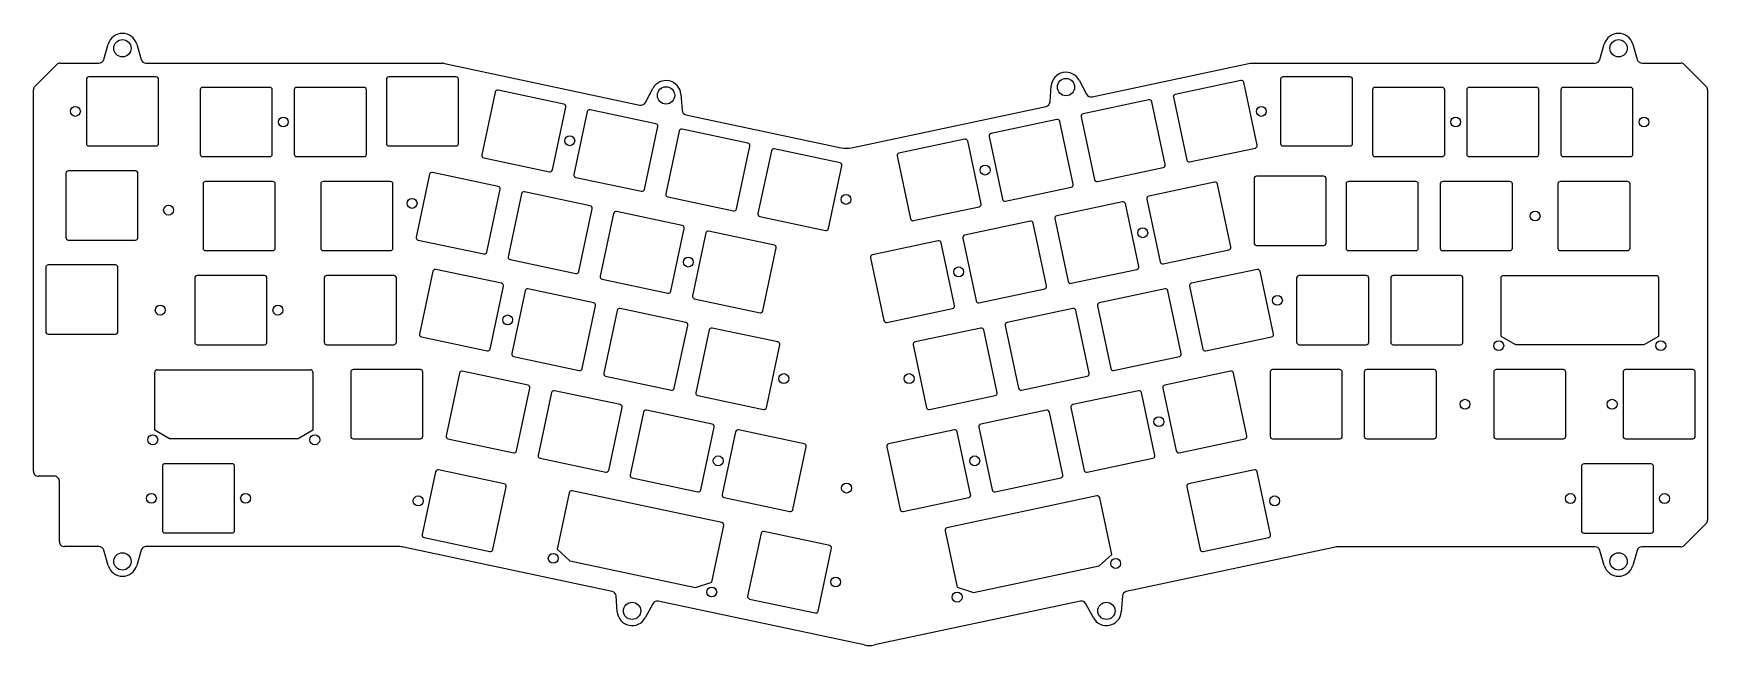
# Model space of a CAD drawing. Header units: millimetres. Extents: x -18 to 321, y -108 to 16.
import ezdxf

# ---------------------------------------------------------------- set-up
doc = ezdxf.new("R2010")
doc.units = ezdxf.units.MM
doc.layers.get('0').update_dxf_attribs({"linetype": 'CONTINUOUS'})
doc.layers.add('BLACK', color=7, linetype='CONTINUOUS')

msp = doc.modelspace()

# ---------------------------------------------------------------- linework, layer by layer
for points in [[(272.049999, 4.359999), (272.049999, -8.640001, 0.4142123908), (272.549999, -9.140001), (286.149999, -9.140001, 0.4142135624), (286.649999, -8.640001), (286.649999, 4.359999, 0.4142135624), (286.149999, 4.859999), (272.549999, 4.859999, 0.4142123908)], [(291.099999, 4.36), (291.099999, -8.64, 0.4142123908), (291.599999, -9.14), (305.199999, -9.14, 0.4142135624), (305.699999, -8.64), (305.699999, 4.36, 0.4142135624), (305.199999, 4.86), (291.599999, 4.86, 0.4142123908)], [(277.515, -52.79), (277.515, -65.79, 0.4142123908), (278.015, -66.29), (291.615, -66.29, 0.4142135624), (292.115, -65.79), (292.115, -52.79, 0.4142135624), (291.615, -52.29), (278.015, -52.29, 0.4142123908)], [(303.70875, -52.79), (303.70875, -65.79, 0.4142123908), (304.20875, -66.29), (317.80875, -66.29, 0.4142135624), (318.30875, -65.79), (318.30875, -52.79, 0.4142135624), (317.80875, -52.29), (304.20875, -52.29, 0.4142123908)], [(87.971325, -88.661985), (90.545665, -90.979872), (115.977503, -96.385575), (119.272049, -95.315159), (121.708358, -83.853225, 0.4142134406), (121.32324, -83.260196), (91.000664, -76.814933, 0.4142122946), (90.407635, -77.200051)], [(126.913212, -98.733235), (140.21602, -101.560834, 0.4142134406), (140.809049, -101.175716), (143.511901, -88.459797, 0.4142136842), (143.126784, -87.866767), (129.823976, -85.039168, 0.4142122946), (129.230947, -85.424286), (126.528095, -98.140205, 0.4142136842)]]:
    msp.add_lwpolyline(points, format="xyb", close=True)
for centre, radius in [((269.824964, -2.139992), 0.999998), ((307.925077, -2.139999), 0.999994), ((301.483747, -59.289881), 1.000002), ((87.180219, -90.49454), 0.999999), ((119.263487, -97.314049), 1)]:
    msp.add_circle(centre, radius)
at = {"layer": 'BLACK', "linetype": 'Continuous'}
for p, q in [((-3.78999, 10.500001), (-2.879991, 13.62)), ((2.880009, 13.62), (3.790009, 10.5)), ((298.988755, 10.499987), (299.898755, 13.619987)), ((305.658759, 13.62), (305.658667, 13.619973)), ((305.658759, 13.62), (306.568717, 10.500144)), ((298.988754, 10.499987), (298.988755, 10.499987)), ((-17.717099, 5.072892), (-13.302881, 9.48711)), ((-12.595782, 9.78), (-4.749992, 9.78)), ((6.800009, 7), (-6.799991, 7)), ((4.750009, 9.78), (64.713909, 9.78)), ((67.510009, 7), (53.910009, 7)), ((64.921882, 9.758137), (104.737821, 1.294997)), ((196.223038, 2.975471), (228.235829, 9.78)), ((228.235829, 9.78), (298.028709, 9.78)), ((248.470009, 7), (234.870009, 7)), ((298.028709, 9.78), (298.028709, 9.779954)), ((307.528909, 9.78), (315.374409, 9.78)), ((316.086256, 9.482503), (320.495884, 5.072875)), ((-18.009991, -72.87), (-18.009991, 4.365789)), ((-7.299991, 6.499999), (-7.299991, -6.499999)), ((7.300009, -6.5), (7.300009, 6.5)), ((15.720008, 4.36), (15.720008, -8.64)), ((29.820009, 4.860001), (16.220009, 4.860001)), ((30.320008, -8.64), (30.320008, 4.36)), ((34.770008, 4.36), (34.770008, -8.64)), ((48.870009, 4.860001), (35.270009, 4.860001)), ((49.370008, -8.64), (49.370008, 4.36)), ((53.410008, 6.5), (53.410008, -6.5)), ((68.010008, -6.5), (68.010008, 6.5)), ((68.010009, 6.5), (68.010008, 6.5)), ((75.420965, 3.91575), (72.718123, -8.80012)), ((75.420966, 3.91575), (75.420965, 3.91575)), ((89.316778, 1.473236), (76.01137, 4.301388)), ((105.826497, 1.799588), (107.365338, 4.662289)), ((112.999469, 3.464717), (113.240898, 0.223697)), ((187.719914, 1.904124), (187.961337, 5.145062)), ((193.603493, 6.327843), (195.136835, 3.475368)), ((226.366061, 6.280839), (213.063222, 3.453234)), ((213.063223, 3.453227), (213.063222, 3.453234)), ((229.661922, -6.820257), (226.959052, 5.895749)), ((234.370008, 6.5), (234.370008, -6.5)), ((248.970008, -6.5), (248.970008, 6.5)), ((248.970009, 6.5), (248.970008, 6.5)), ((253.000008, 4.36), (253.000008, -8.64)), ((267.100009, 4.86), (253.500009, 4.86)), ((267.600008, -8.64), (267.600008, 4.36)), ((267.600009, 4.36), (267.600008, 4.36)), ((320.788759, 4.3658), (320.788759, -82.7538)), ((86.999052, -11.835749), (89.701893, 0.880121)), ((89.316778, 1.473235), (89.316778, 1.473236)), ((89.701865, 0.880127), (89.701939, 0.880112)), ((94.647785, 0.340066), (94.6478, 0.34014)), ((107.950475, -2.487477), (94.647791, 0.340095)), ((104.737823, 1.295006), (104.737821, 1.294997)), ((113.240953, 0.223701), (113.240898, 0.223697)), ((147.56704, -7.36668), (186.930591, 1.000301)), ((186.930579, 1.000358), (186.930591, 1.000301)), ((187.719913, 1.904124), (187.719914, 1.904124)), ((207.732364, 2.320125), (194.429543, -0.507476)), ((208.325334, 1.935045), (208.325338, 1.935046)), ((211.028208, -10.78096), (208.325338, 1.935046)), ((212.678095, 2.860257), (212.678094, 2.860257)), ((212.678094, 2.860257), (215.380957, -9.855715)), ((94.054663, -0.045029), (91.349581, -12.771444)), ((94.054664, -0.045029), (94.054663, -0.045029)), ((105.632767, -15.796452), (108.336519, -3.076298)), ((114.030215, -0.680161), (114.030215, -0.680162)), ((114.030215, -0.680162), (145.475488, -7.364061)), ((189.098667, -1.640589), (175.792753, -4.468848)), ((189.098667, -1.64059), (189.098667, -1.640589)), ((189.691618, -2.025658), (189.691623, -2.025657)), ((192.394489, -14.741643), (189.691623, -2.025657)), ((194.044405, -1.100562), (194.044404, -1.100562)), ((194.044404, -1.100562), (196.747246, -13.816432)), ((194.429547, -0.507496), (194.429543, -0.507476)), ((53.41001, -6.5), (53.410008, -6.5)), ((112.688379, -4.005732), (109.985529, -16.72164)), ((113.281481, -3.62065), (113.281498, -3.620574)), ((126.584247, -6.448208), (113.281488, -3.620619)), ((170.464833, -5.601333), (157.155886, -8.430237)), ((173.760774, -18.702346), (171.056768, -5.980998)), ((175.410689, -5.061266), (178.113534, -17.77715)), ((234.37001, -6.5), (234.370008, -6.5)), ((-6.799991, -7), (6.800009, -7)), ((16.220009, -9.139999), (29.820009, -9.139999)), ((35.270009, -9.139999), (48.870009, -9.139999)), ((53.910009, -7), (67.510009, -7)), ((72.71815, -8.800126), (72.718076, -8.800109)), ((73.103239, -9.393238), (73.103239, -9.393239)), ((73.103239, -9.393239), (86.40606, -12.22084)), ((124.266482, -19.757156), (126.969352, -7.041149)), ((126.969301, -7.041138), (126.969352, -7.041149)), ((131.322089, -7.966456), (128.618291, -20.686828)), ((131.32209, -7.966456), (131.322089, -7.966456)), ((131.915107, -7.581391), (131.915122, -7.581321)), ((145.217944, -10.408923), (131.915122, -7.581321)), ((145.47549, -7.364052), (145.475488, -7.364061)), ((147.56704, -7.366679), (147.56704, -7.36668)), ((156.776975, -9.021969), (156.776974, -9.021969)), ((156.776974, -9.021969), (159.47982, -21.737859)), ((215.380963, -9.855714), (215.380957, -9.855715)), ((215.973957, -10.240839), (229.276794, -7.413234)), ((229.276792, -7.413226), (229.276794, -7.413234)), ((229.661921, -6.820257), (229.661922, -6.820257)), ((234.870009, -7), (248.470009, -7)), ((253.00001, -8.64), (253.000008, -8.64)), ((253.500009, -9.14), (267.100009, -9.14)), ((-11.459991, -12.55), (-11.459991, -25.549998)), ((2.640009, -12.049999), (-10.95999, -12.049999)), ((3.140009, -25.55), (3.140009, -12.55)), ((62.140965, -12.73425), (59.438123, -25.45012)), ((62.140966, -12.73425), (62.140965, -12.73425)), ((76.036778, -15.176764), (62.731562, -12.348653)), ((91.737012, -13.353969), (105.039757, -16.181554)), ((142.900197, -23.717859), (145.603047, -11.00195)), ((145.217944, -10.408924), (145.217944, -10.408923)), ((145.602965, -11.001933), (145.603047, -11.00195)), ((197.34026, -14.201553), (210.643083, -11.373951)), ((210.643083, -11.373951), (210.643075, -11.373915)), ((211.028207, -10.78096), (211.028208, -10.78096)), ((243.110009, -13.129999), (229.510009, -13.129999)), ((16.320008, -14.69), (16.320008, -27.69)), ((30.420009, -14.189999), (16.820009, -14.189999)), ((30.920008, -27.69), (30.920008, -14.69)), ((40.132508, -14.69), (40.132508, -27.69)), ((54.232509, -14.189999), (40.632509, -14.189999)), ((54.732508, -27.69), (54.732508, -14.69)), ((73.719052, -28.485749), (76.421893, -15.769879)), ((76.036778, -15.176765), (76.036778, -15.176764)), ((76.421893, -15.769879), (76.42194, -15.769889)), ((80.774663, -16.695029), (78.069581, -29.421444)), ((81.367785, -16.309934), (81.3678, -16.309859)), ((94.670475, -19.137477), (81.367791, -16.309905)), ((105.632766, -15.796452), (105.632767, -15.796452)), ((109.985538, -16.721642), (109.985529, -16.72164)), ((178.706564, -18.162268), (192.012298, -15.334046)), ((196.747246, -13.816432), (196.747252, -13.816431)), ((197.34026, -14.201552), (197.34026, -14.201553)), ((221.00606, -14.32916), (207.703223, -17.156765)), ((221.00606, -14.329161), (221.00606, -14.32916)), ((224.301923, -27.430257), (221.599053, -14.714251)), ((229.010008, -13.63), (229.010008, -26.63)), ((243.610008, -26.63), (243.610008, -13.63)), ((247.640008, -14.69), (247.640008, -27.69)), ((261.740009, -14.189999), (248.140009, -14.189999)), ((262.240008, -27.69), (262.240008, -14.69)), ((266.690009, -14.69), (266.690009, -27.69)), ((280.790009, -14.19), (267.190009, -14.19)), ((281.290009, -27.69), (281.290009, -14.69)), ((290.510008, -14.69), (290.510008, -27.69)), ((304.610009, -14.19), (291.010009, -14.19)), ((305.110008, -27.69), (305.110008, -14.69)), ((305.110009, -14.69), (305.110008, -14.69)), ((92.352767, -32.446452), (95.056519, -19.726298)), ((100.001481, -20.27065), (100.001498, -20.270574)), ((113.304247, -23.098209), (100.001488, -20.270619)), ((110.370654, -17.314672), (123.673454, -20.142269)), ((123.673453, -20.142273), (123.673454, -20.142269)), ((160.072867, -22.122983), (173.375659, -19.295387)), ((173.375655, -19.295367), (173.375659, -19.295387)), ((178.11354, -17.777149), (178.113534, -17.77715)), ((202.372364, -18.289875), (189.069543, -21.117476)), ((205.668208, -31.39096), (202.965338, -18.674954)), ((207.318096, -17.749743), (207.318095, -17.749743)), ((207.318095, -17.749743), (210.020958, -30.465714)), ((207.703223, -17.156765), (207.703225, -17.156774)), ((99.408378, -20.655732), (96.705529, -33.37164)), ((110.986482, -36.407156), (113.689353, -23.691149)), ((113.6893, -23.691138), (113.689353, -23.691149)), ((129.004351, -21.275386), (142.307151, -24.102984)), ((159.479828, -21.737858), (159.47982, -21.737859)), ((183.738667, -22.250589), (170.432753, -25.078848)), ((183.738667, -22.25059), (183.738667, -22.250589)), ((184.331618, -22.635658), (184.331623, -22.635657)), ((187.034489, -35.351643), (184.331623, -22.635657)), ((188.684405, -21.710562), (188.684404, -21.710562)), ((188.684404, -21.710562), (191.387246, -34.426432)), ((189.069547, -21.117497), (189.069543, -21.117476)), ((-10.959991, -26.049999), (2.640009, -26.049999)), ((2.640009, -26.05), (2.640009, -26.049999)), ((59.43815, -25.450126), (59.438076, -25.450109)), ((59.823239, -26.043238), (59.823239, -26.043239)), ((59.823239, -26.043239), (73.12606, -28.87084)), ((118.042089, -24.616456), (115.338314, -37.33672)), ((118.04209, -24.616456), (118.042089, -24.616456)), ((118.635107, -24.231391), (118.635122, -24.231321)), ((131.937944, -27.058923), (118.635122, -24.231321)), ((131.937944, -27.058924), (131.937944, -27.058923)), ((142.900196, -23.717859), (142.900197, -23.717859)), ((165.104833, -26.211333), (151.795886, -29.040237)), ((168.400774, -39.312346), (165.696768, -26.590998)), ((170.050689, -25.671266), (172.753534, -38.38715)), ((16.820009, -28.189999), (30.420009, -28.189999)), ((40.632509, -28.189999), (54.232509, -28.189999)), ((78.457012, -30.003969), (91.759757, -32.831554)), ((129.620197, -40.367859), (132.323047, -27.65195)), ((132.322965, -27.651933), (132.323047, -27.65195)), ((151.416975, -29.631969), (151.416974, -29.631969)), ((151.416974, -29.631969), (154.11982, -42.347859)), ((210.020958, -30.465714), (210.020964, -30.465713)), ((210.613957, -30.850838), (223.916795, -28.023233)), ((223.916795, -28.023233), (223.916794, -28.023226)), ((224.301922, -27.430257), (224.301923, -27.430257)), ((229.510009, -27.129999), (243.110009, -27.129999)), ((248.140009, -28.189999), (261.740009, -28.189999)), ((267.190009, -28.19), (280.790009, -28.19)), ((290.51001, -27.69), (290.510008, -27.69)), ((291.010009, -28.19), (304.610009, -28.19)), ((-15.52999, -31.6), (-15.52999, -44.599998)), ((-1.429991, -31.099999), (-15.029989, -31.099999)), ((-0.92999, -44.599997), (-0.92999, -31.6)), ((14.632508, -33.74), (14.632508, -46.74)), ((28.732509, -33.239999), (15.132509, -33.239999)), ((29.232508, -46.74), (29.232508, -33.74)), ((40.826258, -33.74), (40.826258, -46.746656)), ((41.326258, -33.239999), (41.326258, -33.240049)), ((54.926109, -33.239999), (41.326258, -33.239999)), ((55.426258, -46.74), (55.426258, -33.732988)), ((62.840965, -32.36425), (60.138123, -45.08012)), ((62.840966, -32.36425), (62.840965, -32.36425)), ((76.736778, -34.806764), (63.431562, -31.978653)), ((92.352766, -32.446452), (92.352767, -32.446452)), ((96.705538, -33.371642), (96.705529, -33.37164)), ((191.98026, -34.811553), (205.283083, -31.983951)), ((205.283075, -31.983915), (205.283083, -31.983951)), ((205.668207, -31.39096), (205.668208, -31.39096)), ((229.626061, -31.979161), (216.323223, -34.806766)), ((232.921923, -45.080257), (230.219053, -32.364251)), ((237.630008, -33.74), (237.630008, -46.74)), ((251.730009, -33.24), (238.130009, -33.24)), ((252.230008, -46.74), (252.230008, -33.74)), ((252.230009, -33.74), (252.230008, -33.74)), ((256.680009, -33.74), (256.680009, -46.74)), ((270.780009, -33.24), (257.180009, -33.24)), ((271.280009, -46.74), (271.280009, -33.74)), ((278.936259, -33.765), (278.936259, -45.483)), ((279.436259, -33.265), (279.436259, -33.26505)), ((310.436109, -33.265), (279.436259, -33.265)), ((310.936259, -45.483), (310.936259, -33.758128)), ((74.419052, -48.115749), (77.121893, -35.399879)), ((76.736778, -34.806765), (76.736778, -34.806764)), ((77.121893, -35.399879), (77.12194, -35.399889)), ((81.474663, -36.325029), (78.769581, -49.051444)), ((82.067785, -35.939934), (82.0678, -35.939859)), ((95.370475, -38.767477), (82.067791, -35.939905)), ((97.090654, -33.964672), (110.393454, -36.792269)), ((110.393453, -36.792273), (110.393454, -36.792269)), ((173.346564, -38.772268), (186.652298, -35.944046)), ((191.387252, -34.426431), (191.387246, -34.426432)), ((191.98026, -34.811552), (191.98026, -34.811553)), ((210.992364, -35.939875), (197.689543, -38.767476)), ((214.288208, -49.04096), (211.585338, -36.324954)), ((215.938096, -35.399743), (215.938095, -35.399743)), ((215.938095, -35.399743), (218.640958, -48.115715)), ((216.323223, -34.806766), (216.323225, -34.806774)), ((93.052767, -52.076452), (95.756519, -39.356298)), ((100.108379, -40.285732), (97.405529, -53.00164)), ((100.701488, -39.900619), (100.701498, -39.900574)), ((114.004247, -42.728208), (100.701488, -39.900619)), ((115.724351, -37.925386), (129.027151, -40.752984)), ((129.620196, -40.367859), (129.620197, -40.367859)), ((154.712867, -42.732983), (168.015659, -39.905387)), ((168.015655, -39.905367), (168.015659, -39.905387)), ((172.75354, -38.387149), (172.753534, -38.38715)), ((192.358667, -39.900589), (179.052753, -42.728848)), ((192.358667, -39.90059), (192.358667, -39.900589)), ((195.654489, -53.001643), (192.951623, -40.285657)), ((197.304405, -39.360562), (197.304404, -39.360562)), ((197.304404, -39.360562), (200.007246, -52.076432)), ((197.689547, -38.767497), (197.689543, -38.767476)), ((111.686482, -56.037156), (114.389352, -43.321149)), ((114.389301, -43.321138), (114.389352, -43.321149)), ((119.335122, -43.861321), (119.335107, -43.861391)), ((132.637944, -46.688923), (119.335122, -43.861321)), ((154.119828, -42.347858), (154.11982, -42.347859)), ((173.724833, -43.861333), (160.415886, -46.690237)), ((178.670689, -43.321266), (181.373534, -56.03715)), ((-15.02999, -45.099999), (-1.42999, -45.099999)), ((15.132509, -47.239999), (28.732509, -47.239999)), ((41.326409, -47.239999), (54.926258, -47.239999)), ((54.926258, -47.239999), (54.926258, -47.239949)), ((60.13815, -45.080126), (60.138076, -45.080109)), ((60.523239, -45.673238), (60.523239, -45.673239)), ((60.523239, -45.673239), (73.82606, -48.50084)), ((118.742089, -44.246456), (116.038314, -56.96672)), ((118.74209, -44.246456), (118.742089, -44.246456)), ((130.320197, -59.997859), (133.023047, -47.28195)), ((132.637944, -46.688924), (132.637944, -46.688923)), ((133.023047, -47.28195), (133.022965, -47.281933)), ((160.036975, -47.281969), (160.036974, -47.281969)), ((160.036974, -47.281969), (162.73982, -59.997859)), ((177.020774, -56.962346), (174.316768, -44.240998)), ((219.233957, -48.500839), (232.536795, -45.673234)), ((232.536795, -45.673234), (232.536793, -45.673226)), ((232.921922, -45.080257), (232.921923, -45.080257)), ((237.63001, -46.74), (237.630008, -46.74)), ((238.130009, -47.24), (251.730009, -47.24)), ((257.180009, -47.24), (270.780009, -47.24)), ((278.936259, -45.483), (281.936259, -47.215)), ((281.936259, -47.215), (307.936259, -47.215)), ((307.936259, -47.215), (310.936259, -45.483)), ((79.157012, -49.633969), (92.459757, -52.461554)), ((200.60026, -52.461553), (213.903083, -49.633951)), ((213.903075, -49.633915), (213.903083, -49.633951)), ((214.288207, -49.04096), (214.288208, -49.04096)), ((218.640958, -48.115715), (218.640963, -48.115714)), ((6.530008, -64.532999), (6.530008, -52.815)), ((7.030009, -52.314999), (38.030009, -52.314999)), ((38.530008, -52.815), (38.530008, -64.532999)), ((46.186258, -52.79), (46.186258, -65.796656)), ((46.686258, -52.289999), (46.686258, -52.290049)), ((60.286109, -52.289999), (46.686258, -52.289999)), ((60.786258, -65.79), (60.786258, -52.782988)), ((68.190965, -52.97425), (65.488123, -65.69012)), ((68.190966, -52.97425), (68.190965, -52.97425)), ((82.086778, -55.416764), (68.781562, -52.588653)), ((93.052766, -52.076452), (93.052767, -52.076452)), ((97.405538, -53.001642), (97.405529, -53.00164)), ((97.790654, -53.594672), (111.093454, -56.422269)), ((181.966564, -56.422268), (195.272298, -53.594046)), ((200.007252, -52.076431), (200.007246, -52.076432)), ((200.60026, -52.461552), (200.60026, -52.461553)), ((224.26606, -52.58916), (210.963222, -55.416765)), ((224.26606, -52.589161), (224.26606, -52.58916)), ((227.561922, -65.690257), (224.859052, -52.974251)), ((232.270009, -52.79), (232.270009, -65.79)), ((246.370009, -52.29), (232.770009, -52.29)), ((246.870009, -65.79), (246.870009, -52.79)), ((251.320009, -52.79), (251.320009, -65.79)), ((265.420009, -52.29), (251.820009, -52.29)), ((265.920009, -65.79), (265.920009, -52.79)), ((79.769052, -68.725749), (82.471893, -56.009879)), ((82.086778, -55.416765), (82.086778, -55.416764)), ((82.471865, -56.009873), (82.47194, -56.009889)), ((86.824663, -56.935029), (84.119581, -69.661444)), ((86.824664, -56.935029), (86.824663, -56.935029)), ((87.417785, -56.549934), (87.4178, -56.54986)), ((100.720475, -59.377477), (87.417791, -56.549905)), ((111.093453, -56.422273), (111.093454, -56.422269)), ((116.424351, -57.555386), (129.727151, -60.382984)), ((163.332867, -60.382983), (176.635659, -57.555387)), ((176.635655, -57.555367), (176.635659, -57.555387)), ((181.373534, -56.03715), (181.37354, -56.037149)), ((205.632364, -56.549875), (192.329543, -59.377476)), ((208.928208, -69.65096), (206.225338, -56.934954)), ((210.578095, -56.009743), (210.578094, -56.009743)), ((210.578094, -56.009743), (213.280957, -68.725714)), ((210.963224, -55.416773), (210.963222, -55.416765)), ((98.402767, -72.686452), (101.106519, -59.966298)), ((105.458379, -60.895732), (102.755529, -73.61164)), ((106.051488, -60.510619), (106.051498, -60.510574)), ((119.354247, -63.338208), (106.051488, -60.510619)), ((130.320196, -59.997859), (130.320197, -59.997859)), ((162.739828, -59.997858), (162.73982, -59.997859)), ((186.998667, -60.510589), (173.692753, -63.338848)), ((186.998667, -60.51059), (186.998667, -60.510589)), ((190.294489, -73.611643), (187.591623, -60.895657)), ((191.944405, -59.970562), (191.944404, -59.970562)), ((191.944404, -59.970562), (194.647246, -72.686432)), ((192.329547, -59.377497), (192.329543, -59.377476)), ((117.036482, -76.647156), (119.739352, -63.931149)), ((119.739301, -63.931138), (119.739352, -63.931149)), ((173.310689, -63.931266), (176.013534, -76.64715)), ((9.530008, -66.264999), (6.530008, -64.532999)), ((35.530008, -66.264999), (9.530008, -66.264999)), ((38.530008, -64.532999), (35.530008, -66.264999)), ((46.686409, -66.289999), (60.286258, -66.289999)), ((60.286258, -66.289999), (60.286258, -66.289949)), ((65.488123, -65.69012), (65.488076, -65.690109)), ((65.873239, -66.283238), (65.873239, -66.283239)), ((65.873239, -66.283239), (79.17606, -69.11084)), ((124.092089, -64.856456), (121.390197, -77.567864)), ((124.09209, -64.856456), (124.092089, -64.856456)), ((124.685107, -64.471391), (124.685122, -64.471321)), ((137.987944, -67.298923), (124.685122, -64.471321)), ((137.987944, -67.298924), (137.987944, -67.298923)), ((168.364833, -64.471333), (155.055886, -67.300237)), ((171.660774, -77.572346), (168.956768, -64.850998)), ((213.873957, -69.110838), (227.176794, -66.283233)), ((227.176792, -66.283226), (227.176794, -66.283233)), ((227.561921, -65.690257), (227.561922, -65.690257)), ((232.770009, -66.29), (246.370009, -66.29)), ((251.820009, -66.29), (265.420009, -66.29)), ((84.507012, -70.243969), (97.809757, -73.071554)), ((135.670197, -80.607859), (138.373047, -67.89195)), ((138.372965, -67.891933), (138.373047, -67.89195)), ((154.676975, -67.891969), (154.676974, -67.891969)), ((154.676974, -67.891969), (157.37982, -80.607859)), ((195.24026, -73.071553), (208.543083, -70.243951)), ((208.543075, -70.243915), (208.543083, -70.243951)), ((208.928207, -69.65096), (208.928208, -69.65096)), ((213.280963, -68.725713), (213.280957, -68.725714)), ((-13.759991, -73.87), (-17.009993, -73.87)), ((8.086258, -71.84004), (8.086258, -84.846656)), ((22.186109, -71.339999), (8.586299, -71.339999)), ((22.686258, -84.84), (22.686258, -71.832988)), ((63.380965, -72.96425), (60.678123, -85.68012)), ((63.380966, -72.96425), (63.380965, -72.96425)), ((77.276778, -75.406764), (63.971562, -72.578653)), ((98.402766, -72.686452), (98.402767, -72.686452)), ((102.755538, -73.611642), (102.755529, -73.61164)), ((103.140654, -74.204672), (116.443454, -77.032269)), ((176.606564, -77.032268), (189.912298, -74.204046)), ((194.647252, -72.686431), (194.647246, -72.686432)), ((195.24026, -73.071552), (195.24026, -73.071553)), ((229.076061, -72.579161), (215.773222, -75.406766)), ((232.371922, -85.680257), (229.669052, -72.964251)), ((295.265609, -71.888), (295.265609, -84.888)), ((309.365609, -71.387999), (295.765609, -71.387999)), ((295.765609, -71.388), (295.765609, -71.387999)), ((309.865609, -84.888), (309.865609, -71.888)), ((-12.759991, -87.12), (-12.759991, -74.87)), ((74.959052, -88.715749), (77.661893, -75.999879)), ((77.276778, -75.406765), (77.276778, -75.406764)), ((77.661893, -75.999879), (77.66194, -75.999889)), ((116.443453, -77.032273), (116.443454, -77.032269)), ((197.181164, -77.854777), (166.858536, -84.300051)), ((176.013534, -76.64715), (176.01354, -76.647149)), ((215.388095, -75.999743), (215.388094, -75.999743)), ((215.388094, -75.999743), (218.090957, -88.715715)), ((215.773222, -75.406766), (215.773223, -75.406773)), ((121.774351, -78.165386), (135.077151, -80.992984)), ((135.670196, -80.607859), (135.670197, -80.607859)), ((157.379828, -80.607858), (157.37982, -80.607859)), ((157.972867, -80.992983), (171.275659, -78.165387)), ((171.275655, -78.165367), (171.275659, -78.165387)), ((200.210451, -89.70184), (197.77413, -78.239855)), ((166.858543, -84.300085), (166.858536, -84.300051)), ((320.495866, -83.460893), (316.081634, -87.875125)), ((320.495866, -83.460893), (320.495862, -83.460889)), ((8.586409, -85.339999), (22.186258, -85.339999)), ((22.186258, -85.339949), (22.186258, -85.339999)), ((60.67815, -85.680126), (60.678076, -85.680109)), ((61.063239, -86.273238), (61.063239, -86.273239)), ((61.063239, -86.273239), (74.36606, -89.10084)), ((166.473411, -84.89304), (166.47341, -84.89304)), ((166.47341, -84.89304), (168.909727, -96.355014)), ((218.683957, -89.100839), (231.986794, -86.273234)), ((231.986794, -86.273234), (231.986792, -86.273226)), ((232.371921, -85.680257), (232.371922, -85.680257)), ((295.765609, -85.387999), (309.365609, -85.387999)), ((309.365609, -85.388), (309.365609, -85.387999)), ((-4.749991, -88.12), (-11.759993, -88.12)), ((-2.879991, -91.960001), (-3.789992, -88.839999)), ((3.790009, -88.84), (2.880009, -91.96)), ((55.855009, -88.12), (4.750009, -88.12)), ((56.89455, -88.22927), (56.894552, -88.229262)), ((99.113959, -97.203274), (56.894552, -88.229262)), ((197.636111, -92.019727), (200.210451, -89.70184)), ((245.15963, -88.277265), (203.165833, -97.203322)), ((218.090957, -88.715715), (218.090963, -88.715714)), ((298.042809, -88.168), (246.199209, -88.168)), ((299.002736, -88.888007), (299.002759, -88.888)), ((299.892043, -91.936975), (299.002759, -88.888)), ((306.554763, -88.887987), (305.658782, -91.959921)), ((315.374545, -88.168), (307.505011, -88.168)), ((315.374545, -88.168), (315.374545, -88.167984)), ((172.204273, -97.42543), (197.636111, -92.019727)), ((100.143664, -101.332709), (99.902812, -98.099451)), ((168.909727, -96.355014), (172.204273, -97.42543)), ((202.376642, -98.107026), (202.135203, -101.348158)), ((202.376643, -98.107026), (202.376642, -98.107026)), ((107.317718, -99.683178), (105.77895, -102.545741)), ((150.100461, -108.040789), (108.401181, -99.177334)), ((193.873617, -99.178444), (152.179567, -108.040787)), ((194.962267, -99.683131), (194.962273, -99.683128)), ((196.501068, -102.545741), (194.962273, -99.683128)), ((196.501106, -102.54572), (196.501068, -102.545741)), ((152.179567, -108.040784), (152.179567, -108.040787))]:
    msp.add_line(p, q, dxfattribs=at)
at = {"layer": 'BLACK'}
for centre, radius in [((0.000009, 12.78), 1.75), ((302.778759, 12.78), 1.75), ((110.007758, 3.241859), 1.75), ((190.953057, 4.922324), 1.75), ((-9.525, 0), 1.000004), ((230.48704, 0.000389), 1.000002), ((32.545048, -2.139999), 1), ((90.526902, -5.940363), 0.999999), ((174.585768, -11.881792), 1), ((146.428177, -17.822555), 1.000001), ((9.332487, -19.999368), 0.999996), ((58.613146, -18.62964), 1), ((285.8963, -21.190002), 1.000001), ((206.493185, -24.57036), 0.999998), ((114.514284, -30.511791), 0.999999), ((169.225262, -32.491899), 0.999999), ((233.746904, -38.259644), 0.999999), ((7.644808, -40.240002), 1), ((31.457508, -40.239999), 1), ((77.946902, -42.220366), 0.999997), ((278.536263, -47.440001), 0.999998), ((311.330024, -47.439995), 0.999998), ((133.848045, -54.102517), 1), ((159.212014, -54.102521), 0.999998), ((271.717509, -59.290004), 1.000001), ((209.753289, -62.830337), 1.000001), ((6.130022, -66.490007), 0.999998), ((38.930007, -66.489997), 0.999998), ((120.564279, -70.75179), 0.999997), ((172.485771, -70.751792), 1.000001), ((5.86125, -78.340004), 0.999999), ((24.915055, -78.340008), 0.999996), ((59.853149, -78.859638), 0.999998), ((146.539132, -76.272918), 1.000003), ((233.196906, -78.859641), 0.999997), ((293.040604, -78.388002), 0.999994), ((312.090652, -78.388004), 1), ((0.000009, -91.12), 1.75), ((201.008619, -91.532912), 0.999999), ((302.778759, -91.12), 1.75), ((144.344019, -95.281876), 1.000002), ((168.925375, -98.352419), 1), ((103.136527, -101.125319), 1.75), ((199.143491, -101.125319), 1.75)]:
    msp.add_circle(centre, radius, dxfattribs=at)
for centre, radius, start, end in [((0.000009, 12.78), 3, 16.26020471, 163.73979529), ((302.778709, 12.78), 2.999952, 16.25993427, 163.73978765), ((-4.749992, 10.780002), 1.000002, 270, 343.73977237), ((4.750009, 10.78), 1, 196.26020471, 270), ((298.028709, 10.78), 1.000047, 270, 343.73980217), ((307.528909, 10.7802), 1.0002, 196.26020471, 270), ((-12.595782, 8.78001), 0.99999, 90, 134.99995949), ((-6.79999, 6.499999), 0.500001, 90.00011459, 180), ((6.800009, 6.5), 0.5, 0, 90), ((53.910009, 6.5), 0.500001, 90, 180), ((64.713909, 8.7798), 1.0002, 77.99882045, 90), ((67.510009, 6.5), 0.5, 0, 90), ((190.953109, 4.9222), 3.000061, 27.93944312, 175.73981178), ((234.870009, 6.5), 0.500001, 90, 180), ((248.470009, 6.5), 0.5, 0, 90), ((315.374409, 8.7796), 1.0004, 44.63778291, 90), ((-17.009997, 4.365789), 0.999994, 134.99995949, 180), ((16.220009, 4.36), 0.500001, 90, 180), ((29.820009, 4.36), 0.500001, 0, 90), ((35.270009, 4.36), 0.500001, 90, 180), ((48.870009, 4.36), 0.500001, 0, 90), ((75.910009, 3.8118), 0.499969, 78.30311972, 167.99992138), ((110.007759, 3.24186), 3.000001, 4.26018095, 151.73982194), ((196.015109, 3.9537), 1.000083, 208.57391768, 282.00000041), ((213.167109, 2.9642), 0.499939, 101.99328541, 191.99998493), ((226.470009, 5.7918), 0.499964, 11.99996653, 101.99994974), ((253.500009, 4.36), 0.500001, 90, 180), ((267.100009, 4.36), 0.5, 0, 90), ((319.788809, 4.3658), 0.999955, 0, 45), ((89.212809, 0.9841), 0.500063, 347.9977351, 77.99998361), ((94.543809, -0.149), 0.500073, 77.99763715, 167.99999769), ((104.945809, 2.273), 0.999865, 257.99400487, 331.73984037), ((114.238109, 0.2979), 0.999912, 184.25557198, 257.99995983), ((186.722809, 1.9784), 0.999867, 281.9933162, 355.73980671), ((207.836309, 1.8311), 0.49995, 11.99994703, 101.99994703), ((107.846509, -2.9766), 0.50005, 348.49951284, 78.00003397), ((189.202609, -2.1296), 0.499935, 11.99999197, 101.99996814), ((194.533509, -0.9966), 0.500031, 101.99997035, 191.99997035), ((-6.79999, -6.499999), 0.500001, 180, 269.99988541), ((6.800009, -6.5), 0.5, 270, 0), ((53.910009, -6.5), 0.5, 180, 270), ((67.510009, -6.5), 0.499999, 270, 0), ((113.177509, -4.1097), 0.500057, 77.99752773, 167.99997658), ((126.480309, -6.9372), 0.499916, 348.00005137, 78.00005137), ((170.568809, -6.0905), 0.500095, 12.64810553, 102.0000386), ((175.899809, -4.9573), 0.500047, 102.36227163, 192.0000375), ((234.870009, -6.5), 0.5, 180, 270), ((248.470009, -6.5), 0.499999, 270, 0), ((16.220009, -8.64), 0.499999, 180, 270), ((29.820009, -8.64), 0.499999, 270, 0), ((35.270009, -8.64), 0.499999, 180, 270), ((48.870009, -8.64), 0.499999, 270, 0), ((73.207209, -8.9041), 0.500066, 167.99747037, 257.99994301), ((131.811109, -8.0704), 0.499944, 77.99373045, 168.00002211), ((146.527409, -2.4756), 5.000349, 257.85601731, 282.00000073), ((157.266109, -8.918), 0.500062, 102.73362845, 192.00004021), ((215.870009, -9.7518), 0.499964, 191.99597171, 281.99994974), ((229.172909, -6.9242), 0.499937, 281.99297291, 12.00003258), ((253.500009, -8.64), 0.5, 180, 270), ((267.100009, -8.64), 0.499999, 270, 0), ((-10.95999, -12.55), 0.500001, 90, 180), ((2.640009, -12.55), 0.500001, 0, 90), ((62.630009, -12.8382), 0.499969, 78.28062115, 167.99992138), ((86.510009, -11.7318), 0.499968, 257.99996199, 348.00003347), ((91.841009, -12.8647), 0.500199, 169.25501021, 258.00003769), ((145.114009, -10.8979), 0.4999, 347.98854308, 78.00000642), ((210.539209, -10.8849), 0.499923, 281.99132905, 12.00002987), ((229.510009, -13.63), 0.500001, 90, 180), ((243.110009, -13.63), 0.500001, 0, 90), ((16.820009, -14.69), 0.500001, 90, 180), ((30.420009, -14.69), 0.500001, 0, 90), ((40.632509, -14.69), 0.500001, 90, 180), ((54.232509, -14.69), 0.500001, 0, 90), ((75.932809, -15.6659), 0.500063, 347.99764686, 77.99998361), ((81.263809, -16.799), 0.500074, 77.99766098, 168.00002151), ((105.143709, -15.6925), 0.499983, 257.99995928, 348.00003076), ((110.474609, -16.8256), 0.499998, 167.99969178, 258.00005187), ((191.905409, -14.8456), 0.500006, 282.34372593, 11.99998171), ((197.236309, -13.7125), 0.499978, 191.99761531, 281.99997628), ((221.110009, -14.8182), 0.499965, 11.9999427, 102.00006184), ((248.140009, -14.69), 0.500001, 90, 180), ((261.740009, -14.69), 0.500001, 0, 90), ((267.190009, -14.69), 0.5, 90, 180), ((280.790009, -14.69), 0.5, 0, 90), ((291.010009, -14.69), 0.500001, 90, 180), ((304.610009, -14.69), 0.5, 0, 90), ((94.566509, -19.6266), 0.50005, 348.49951284, 78.00003397), ((99.897509, -20.7597), 0.500058, 77.99752773, 168.0000004), ((123.777409, -19.6532), 0.499999, 257.9999636, 347.9999636), ((173.271709, -18.8063), 0.499991, 281.99905845, 12.00000282), ((178.602609, -17.6732), 0.499994, 191.99934708, 282.00004343), ((202.476309, -18.7789), 0.49995, 11.99996382, 101.99994703), ((207.807109, -17.6458), 0.499938, 101.99308502, 192.00000876), ((113.200309, -23.5872), 0.499915, 348.00002754, 78.00002754), ((129.108309, -20.7863), 0.500012, 168.52507273, 258.00004915), ((159.968909, -21.6339), 0.500009, 192.00006997, 282.00002232), ((183.842609, -22.7396), 0.499935, 11.99999197, 101.99996814), ((189.173509, -21.6066), 0.500031, 101.99999417, 191.99997035), ((-10.95999, -25.549998), 0.500001, 180, 269.99988541), ((2.640009, -25.55), 0.5, 270, 0), ((59.927209, -25.5541), 0.500066, 167.99747037, 257.99994301), ((118.531109, -24.7204), 0.499944, 77.99373045, 168.00002211), ((131.834009, -27.5479), 0.4999, 347.98854308, 78.00000642), ((142.411109, -23.6139), 0.500014, 258.0000015, 347.99996089), ((165.208809, -26.7005), 0.500095, 12.64810553, 102.0000386), ((170.539809, -25.5673), 0.500047, 102.36227163, 192.0000375), ((229.510009, -26.63), 0.499999, 180, 270), ((243.110009, -26.63), 0.499999, 270, 0), ((16.820009, -27.69), 0.499999, 180, 270), ((30.420009, -27.69), 0.499999, 270, 0), ((40.632509, -27.69), 0.499999, 180, 270), ((54.232509, -27.69), 0.499999, 270, 0), ((73.230009, -28.3818), 0.499968, 257.99996199, 348.00003347), ((78.561009, -29.5147), 0.500199, 169.25501021, 258.00003769), ((151.906109, -29.528), 0.500062, 102.73362845, 192.00004021), ((210.510009, -30.3618), 0.499963, 191.99588343, 281.99997357), ((223.812909, -27.5342), 0.499938, 281.99319712, 12.00000876), ((248.140009, -27.69), 0.499999, 180, 270), ((261.740009, -27.69), 0.499999, 270, 0), ((267.190009, -27.69), 0.5, 180, 270), ((280.790009, -27.69), 0.5, 270, 0), ((291.010009, -27.69), 0.5, 180, 270), ((304.610009, -27.69), 0.499999, 270, 0), ((-15.029989, -31.6), 0.500001, 90, 180), ((-1.429991, -31.6), 0.500001, 0, 90), ((15.132509, -33.74), 0.500001, 90, 180), ((28.73251, -33.739997), 0.499998, 359.99965622, 90.00011459), ((41.326209, -33.74), 0.499951, 89.99438446, 180), ((54.926109, -33.7402), 0.500201, 0.82613086, 90), ((63.330009, -32.4682), 0.499969, 78.28062115, 167.99992138), ((91.863709, -32.3425), 0.499983, 257.99995928, 348.00003076), ((97.194609, -33.4756), 0.499998, 167.99969178, 258.00005187), ((205.179209, -31.4949), 0.499923, 281.99132905, 12.00002987), ((229.730009, -32.4682), 0.499964, 11.9999427, 101.99994974), ((238.130009, -33.74), 0.500001, 90, 180), ((251.730009, -33.74), 0.5, 0, 90), ((257.180009, -33.74), 0.5, 90, 180), ((270.780009, -33.74), 0.5, 0, 90), ((279.436209, -33.765), 0.49995, 89.99426985, 180), ((310.436109, -33.7652), 0.5002, 0.81009448, 90), ((76.632809, -35.2959), 0.500063, 347.99764686, 77.99998361), ((81.963809, -36.429), 0.500074, 77.99766098, 168.00002151), ((110.497409, -36.3032), 0.499999, 257.9999636, 347.9999636), ((186.545409, -35.4556), 0.500006, 282.34372593, 11.99998171), ((191.876309, -34.3225), 0.499978, 191.99761531, 281.99997628), ((211.096309, -36.4289), 0.49995, 11.99996382, 101.99994703), ((216.427109, -35.2958), 0.499938, 101.99308502, 192.00000876), ((95.266509, -39.2566), 0.50005, 348.49951284, 78.00003397), ((100.597509, -40.3897), 0.500057, 77.99752773, 167.99997658), ((115.828309, -37.4363), 0.500012, 168.51242018, 258.00004915), ((129.131109, -40.2639), 0.500014, 258.0000015, 347.99996089), ((167.911709, -39.4163), 0.499991, 281.99905845, 12.00000282), ((173.242609, -38.2832), 0.499994, 191.99934708, 282.00004343), ((192.462609, -40.3896), 0.499935, 11.99998493, 101.99996814), ((197.793509, -39.2566), 0.500031, 101.99999417, 191.99997035), ((113.900309, -43.2172), 0.499916, 348.00005137, 78.00005137), ((119.231109, -44.3504), 0.499944, 77.99373045, 168.00002211), ((154.608909, -42.2439), 0.500009, 192.00006997, 282.00002232), ((173.828809, -44.3505), 0.500095, 12.64810553, 102.0000386), ((179.159809, -43.2173), 0.500047, 102.36227163, 192.0000375), ((-15.029989, -44.599998), 0.500001, 180, 269.99988541), ((-1.429991, -44.599998), 0.500001, 270.00011459, 0.00011459), ((15.132509, -46.739998), 0.500001, 180.00022918, 270), ((28.73251, -46.740001), 0.499998, 269.99988541, 0.00011459), ((41.326409, -46.7398), 0.500199, 180.78535335, 270), ((54.926309, -46.74), 0.499949, 269.99415523, 0), ((60.627209, -45.1841), 0.500066, 167.99747037, 257.99994301), ((132.534009, -47.1779), 0.4999, 347.98854308, 78.00000642), ((160.526109, -47.178), 0.500062, 102.73362845, 192.00004021), ((232.432909, -45.1842), 0.499938, 281.99308502, 12.00000876), ((238.130009, -46.74), 0.5, 180, 270), ((251.730009, -46.74), 0.499999, 270, 0), ((257.180009, -46.74), 0.5, 180, 270), ((270.780009, -46.74), 0.5, 270, 0), ((73.930009, -48.0118), 0.499968, 257.99996199, 348.00003347), ((79.261009, -49.1447), 0.500199, 169.25501021, 258.00003769), ((213.799209, -49.1449), 0.499923, 281.99132905, 12.00002987), ((219.130009, -48.0118), 0.499964, 191.99597171, 281.99994974), ((7.030009, -52.815), 0.500001, 90, 180), ((38.030009, -52.815), 0.500001, 0, 90), ((46.686209, -52.79), 0.499951, 89.99438446, 180), ((60.286109, -52.7902), 0.500201, 0.82613086, 90), ((68.680009, -53.0782), 0.499969, 78.28062115, 167.99992138), ((92.563709, -51.9725), 0.499983, 257.99995928, 348.00003076), ((97.894609, -53.1056), 0.499998, 167.99969178, 258.00005187), ((195.165409, -53.1056), 0.500006, 282.34372593, 11.99998171), ((200.496309, -51.9725), 0.499978, 191.99761531, 281.99997628), ((224.370009, -53.0782), 0.499965, 11.99996653, 102.00006184), ((232.770009, -52.79), 0.5, 90, 180), ((246.370009, -52.79), 0.5, 0, 90), ((251.820009, -52.79), 0.5, 90, 180), ((265.420009, -52.79), 0.5, 0, 90), ((81.982809, -55.9059), 0.500063, 347.99764686, 77.99998361), ((87.313809, -57.039), 0.500073, 77.99763715, 167.99999769), ((111.197409, -55.9332), 0.499999, 257.9999636, 347.9999636), ((116.528309, -57.0663), 0.500012, 168.51242018, 258.00004915), ((176.531709, -57.0663), 0.499991, 281.99905845, 12.00000282), ((181.862609, -55.9332), 0.499994, 191.99934708, 282.00004343), ((205.736309, -57.0389), 0.49995, 11.99996382, 101.99994703), ((211.067109, -55.9058), 0.499939, 101.99317331, 191.99998493), ((100.616509, -59.8666), 0.50005, 348.49951284, 78.00003397), ((105.947509, -60.9997), 0.500057, 77.99752773, 167.99997658), ((129.831109, -59.8939), 0.500014, 258.0000015, 347.99996089), ((163.228909, -59.8939), 0.500009, 192.00006997, 282.00002232), ((187.102609, -60.9996), 0.499935, 11.99998493, 101.99996814), ((192.433509, -59.8666), 0.500031, 101.99999417, 191.99997035), ((119.250309, -63.8272), 0.499916, 348.00005137, 78.00005137), ((173.799809, -63.8273), 0.500047, 102.36227163, 192.0000375), ((46.686409, -65.7898), 0.500199, 180.78535335, 270), ((60.286309, -65.79), 0.499949, 269.99415523, 0), ((65.977209, -65.7941), 0.500066, 167.99747037, 257.99994301), ((124.581109, -64.9604), 0.499944, 77.99373045, 168.00002211), ((137.884009, -67.7879), 0.4999, 347.98854308, 78.00000642), ((155.166109, -67.788), 0.500062, 102.73362845, 192.00004021), ((168.468809, -64.9605), 0.500095, 12.64810553, 102.0000386), ((227.072909, -65.7942), 0.499937, 281.99297291, 12.00003258), ((232.770009, -65.79), 0.5, 180, 270), ((246.370009, -65.79), 0.5, 270, 0), ((251.820009, -65.79), 0.5, 180, 270), ((265.420009, -65.79), 0.5, 270, 0), ((79.280009, -68.6218), 0.499968, 257.99996199, 348.00003347), ((84.611009, -69.7547), 0.500199, 169.25501021, 258.00003769), ((208.439209, -69.7549), 0.499923, 281.99132905, 12.00002987), ((213.770009, -68.6218), 0.499963, 191.99585961, 281.99997357), ((-17.009992, -72.870001), 0.999999, 179.9999427, 269.9999427), ((-13.75999, -74.869999), 0.999999, 359.9999427, 90.0000573), ((8.586299, -71.84004), 0.500041, 90, 180), ((22.186109, -71.8402), 0.500201, 0.82613086, 90), ((63.870009, -73.0682), 0.499969, 78.28062115, 167.99992138), ((97.913709, -72.5825), 0.499983, 257.99995928, 348.00003076), ((103.244609, -73.7156), 0.499998, 167.99969178, 258.00005187), ((189.805409, -73.7156), 0.500006, 282.34372593, 11.99998171), ((195.136309, -72.5825), 0.499978, 191.99761531, 281.99997628), ((229.180009, -73.0682), 0.499964, 11.99996653, 101.99994974), ((295.765609, -71.888), 0.5, 90, 180), ((309.365609, -71.888), 0.500001, 0, 90), ((77.172809, -75.8959), 0.500063, 347.99764686, 77.99998361), ((116.547409, -76.5432), 0.499999, 257.9999636, 347.9999636), ((121.878309, -77.6763), 0.500012, 167.47492096, 258.00004915), ((171.171709, -77.6763), 0.499991, 281.99905845, 12.00000282), ((176.502609, -76.5432), 0.499994, 191.99934708, 282.00004343), ((197.285109, -78.3438), 0.499948, 12.00004234, 101.99999468), ((215.877109, -75.8958), 0.499939, 101.99328541, 191.99998493), ((135.181109, -80.5039), 0.500014, 258.0000015, 347.99996089), ((157.868909, -80.5039), 0.500009, 192.00006997, 282.00002232), ((166.962409, -84.7891), 0.499923, 101.99132905, 192.00002987), ((319.788809, -82.7538), 0.99995, 314.99854141, 0), ((-11.759992, -87.120001), 0.999999, 179.9999427, 269.9999427), ((8.586409, -84.8398), 0.500199, 180.78535335, 270), ((22.186309, -84.84), 0.499949, 269.99415523, 0), ((61.167209, -85.7841), 0.500066, 167.99747037, 257.99994301), ((231.882909, -85.7842), 0.499937, 281.99297291, 12.00003258), ((295.765609, -84.888), 0.499999, 180, 270), ((309.365609, -84.888), 0.5, 270, 0), ((315.374609, -87.1681), 0.999884, 269.99633264, 315), ((-4.74999, -89.119998), 0.999998, 16.26018179, 90.0000573), ((4.750009, -89.12), 1, 90, 163.73979529), ((55.855009, -93.1196), 4.9996, 77.99922351, 90), ((74.470009, -88.6118), 0.499968, 257.99996199, 348.00003347), ((218.580009, -88.6118), 0.499964, 191.99597171, 281.99994974), ((246.199209, -93.1682), 5.000197, 90, 101.99976096), ((298.042809, -89.1679), 0.9999, 16.25548994, 90), ((307.514809, -89.168), 1.000048, 90.56136608, 163.73981821), ((0.000009, -91.12), 3, 196.26022304, 343.73979529), ((302.778709, -91.1199), 3.000076, 195.80424237, 343.73980064), ((98.906009, -98.1816), 1.000182, 4.71124015, 77.99997819), ((203.373709, -98.1813), 0.999829, 102.00002012, 175.73975924), ((103.136509, -101.1253), 3.000025, 183.96435177, 331.73980093), ((108.198609, -100.1567), 1.000096, 78.31374159, 151.73979607), ((194.081509, -100.1565), 0.999906, 28.25609022, 101.99998764), ((199.143509, -101.1253), 2.999983, 208.26018943, 355.7397773), ((151.140009, -103.1501), 4.999947, 258.00000043, 282.00012357)]:
    msp.add_arc(centre, radius, start, end, dxfattribs=at)

doc.saveas('drawing.dxf')
